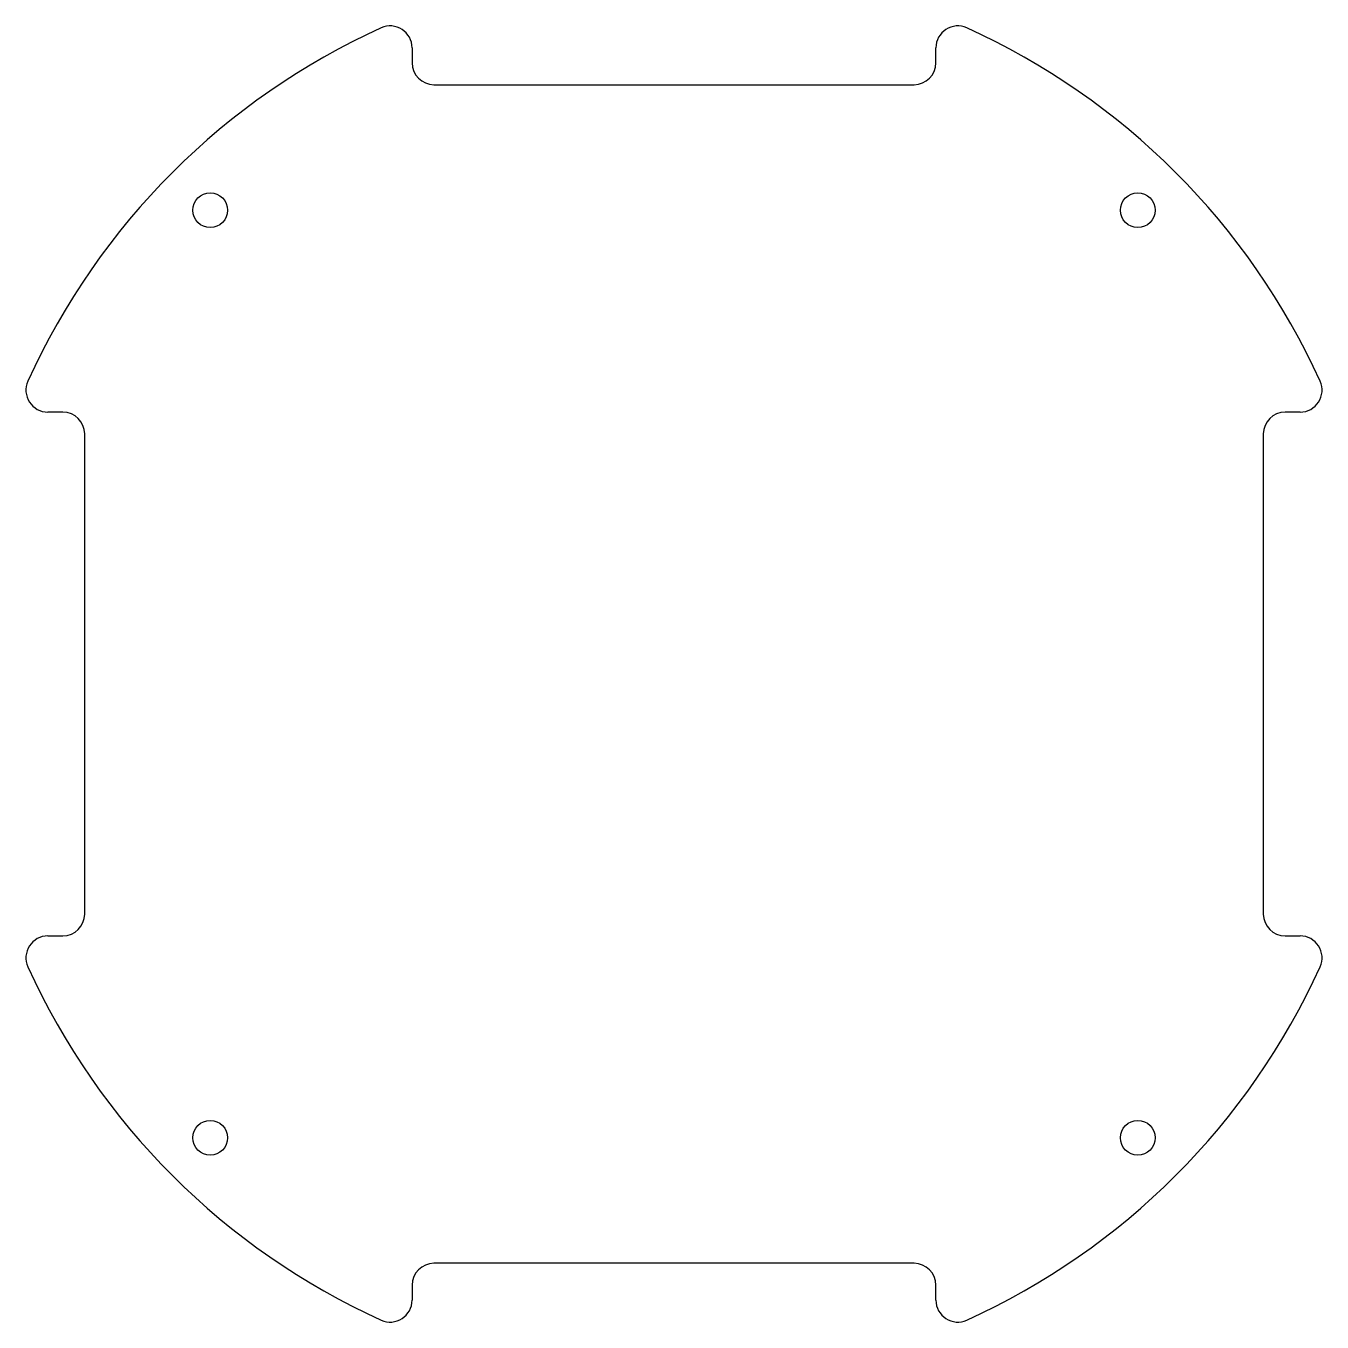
# Model space of a CAD drawing. Header units: millimetres. Extents: x -29.7 to 29.7, y -29.7 to 29.7.
import ezdxf

# ---------------------------------------------------------------- set-up
doc = ezdxf.new("R2010")
doc.units = ezdxf.units.MM

msp = doc.modelspace()

# ---------------------------------------------------------------- linework, layer by layer
at = {"color": 7, "linetype": 'Continuous', "lineweight": 25}
for p, q in [((-12, 28.692), (-12, 28)), ((12, 28), (12, 28.692)), ((-11, 27), (11, 27)), ((-28, 12), (-28.692, 12)), ((28.692, 12), (28, 12)), ((-27, -11), (-27, 11)), ((27, 11), (27, -11)), ((-28.692, -12), (-28, -12)), ((28, -12), (28.692, -12)), ((11, -27), (-11, -27)), ((-12, -28), (-12, -28.692)), ((12, -28.692), (12, -28))]:
    msp.add_line(p, q, dxfattribs=at)
for centre in [(-21.25, 21.25), (21.25, 21.25), (-21.25, -21.25), (21.25, -21.25)]:
    msp.add_circle(centre, 0.8, dxfattribs=at)
for centre, radius, start, end in [((-13, 28.692), 1, 0, 114.37446), ((0, 0), 32.5, 114.37446, 155.62554), ((13, 28.692), 1, 65.62554, 180), ((0, 0), 32.5, 24.37446, 65.62554), ((-11, 28), 1, 180, 270), ((11, 28), 1, 270, 0), ((-28.692, 13), 1, 155.62554, 270), ((28.692, 13), 1, 270, 24.37446), ((-28, 11), 1, 0, 90), ((28, 11), 1, 90, 180), ((-28, -11), 1, 270, 0), ((28, -11), 1, 180, 270), ((-28.692, -13), 1, 90, 204.37446), ((28.692, -13), 1, 335.62554, 90), ((0, 0), 32.5, 204.37446, 245.62554), ((0, 0), 32.5, 294.37446, 335.62554), ((-11, -28), 1, 90, 180), ((11, -28), 1, 360, 90), ((-13, -28.692), 1, 245.62554, 0), ((13, -28.692), 1, 180, 294.37446)]:
    msp.add_arc(centre, radius, start, end, dxfattribs=at)

doc.saveas('drawing.dxf')
